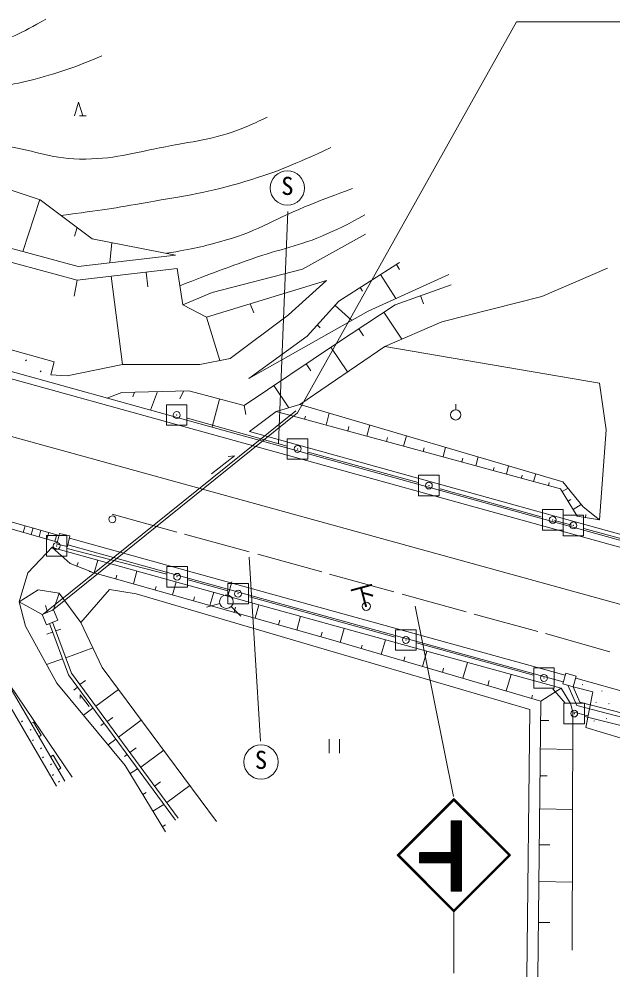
# Model space of a CAD drawing. Units: millimetres, scale not verified. Extents: x 40000 to 680000, y 20000 to 380000.
# Drawn here: x 91709 to 135033, y 247936 to 317791 of the extents above; entities that cross this region are included whole.
import ezdxf
from ezdxf.enums import TextEntityAlignment as Align

# ---------------------------------------------------------------- set-up
doc = ezdxf.new("R2010")
doc.units = ezdxf.units.MM
doc.header["$LTSCALE"] = 1000
doc.header["$PDMODE"] = 32
doc.header["$PDSIZE"] = 500
doc.layers.add('M-BGD-RSTR', color=7, linetype='Continuous', lineweight=13)
doc.styles.add('ＭＳ ゴシック', font='')
doc.styles.get('ＭＳ ゴシック').set_extended_font_data('MS Gothic')

msp = doc.modelspace()

# ---------------------------------------------------------------- linework, layer by layer
at = {"layer": 'M-BGD-RSTR'}
for p, q in [((95752, 310728), (96052, 311728)), ((96052, 311728), (96352, 310728)), ((96102, 310728), (96602, 310728)), ((93247, 304623), (84884, 307384)), ((93230, 304629), (91980, 300844)), ((97029, 301775), (93247, 304623)), ((79954, 304083), (96012, 299758)), ((110642, 286874), (111317, 303765)), ((79689, 303119), (95937, 298743)), ((95946, 302591), (95742, 301971)), ((103118, 300587), (97029, 301775)), ((112394, 299557), (116989, 302098)), ((98476, 301492), (98327, 300028)), ((96012, 299758), (103118, 300587)), ((119462, 300040), (115046, 297212)), ((119240, 299898), (119474, 299532)), ((95937, 298743), (103234, 299594)), ((98424, 299033), (99252, 292591)), ((100966, 299329), (101107, 298278)), ((103656, 296964), (103234, 299594)), ((105787, 297864), (112394, 299557)), ((117169, 296485), (123063, 299156)), ((118080, 299155), (119200, 297406)), ((129862, 297560), (134636, 299634)), ((95937, 298743), (95713, 297580)), ((114128, 298725), (105374, 296048)), ((111370, 296236), (114128, 298725)), ((123224, 298420), (119140, 296949)), ((103656, 296964), (105787, 297864)), ((116597, 298206), (116762, 297948)), ((121008, 297622), (121225, 297021)), ((78233, 297232), (94267, 292792)), ((105374, 296048), (103656, 296964)), ((108568, 297025), (108834, 296366)), ((115046, 297212), (112732, 294656)), ((114777, 296916), (115988, 295820)), ((119140, 296949), (114877, 294137)), ((122554, 295721), (129862, 297560)), ((107117, 293029), (111370, 296236)), ((108466, 291583), (117169, 296485)), ((118332, 296416), (119627, 294453)), ((103676, 288616), (77674, 295798)), ((105374, 296048), (106342, 292885)), ((118397, 293920), (122554, 295721)), ((103543, 288135), (77542, 295316)), ((113470, 295471), (113672, 295287)), ((116493, 295203), (116837, 294682)), ((114877, 294137), (108118, 289605)), ((112732, 294656), (108466, 291583)), ((112187, 289689), (118397, 293920)), ((114464, 293860), (115670, 292062)), ((118397, 293920), (134054, 291228)), ((92181, 292877), (92253, 292947)), ((94267, 292792), (94019, 291845)), ((104883, 292613), (107117, 293029)), ((93235, 292075), (93307, 292145)), ((95221, 291768), (99252, 292591)), ((99252, 292591), (104883, 292613)), ((112665, 292654), (113004, 292148)), ((94019, 291845), (95221, 291768)), ((77234, 291183), (169918, 265641)), ((104085, 290671), (99205, 290560)), ((101808, 290620), (101296, 289274)), ((103696, 290663), (103441, 290085)), ((108118, 289605), (104085, 290671)), ((110297, 291066), (111384, 289446)), ((134054, 291228), (134550, 287827)), ((99205, 290560), (98102, 290156)), ((100120, 290581), (99996, 290235)), ((106320, 290080), (105782, 288044)), ((111891, 289224), (93466, 274399)), ((103955, 289665), (102455, 289665)), ((102455, 289665), (102455, 288165)), ((103955, 288165), (103955, 289665)), ((108118, 289605), (108249, 288958)), ((110455, 289165), (112187, 289689)), ((131391, 284049), (112187, 289689)), ((123565, 289302), (123565, 289702)), ((112016, 289068), (94110, 274661)), ((103676, 288616), (160704, 272817)), ((111268, 286646), (104006, 288695)), ((110455, 289165), (108518, 287720)), ((131224, 283541), (110455, 289165)), ((112532, 288602), (112593, 288828)), ((114104, 288177), (114342, 289056)), ((102455, 288165), (103955, 288165)), ((103543, 288135), (160572, 272335)), ((115682, 287749), (115769, 288073)), ((117073, 287373), (117294, 288189)), ((134550, 287827), (134049, 281282)), ((108518, 287720), (146305, 277221)), ((112777, 287190), (111277, 287190)), ((111277, 287190), (111277, 285690)), ((112777, 285690), (112777, 287190)), ((118508, 286984), (118589, 287282)), ((119759, 286646), (119964, 287405)), ((121181, 286260), (121255, 286532)), ((122641, 285865), (122830, 286563)), ((107433, 285943), (105746, 284635)), ((106968, 285900), (107433, 285943)), ((120822, 283982), (112803, 286215)), ((124012, 285494), (124083, 285758)), ((125025, 285220), (125200, 285867)), ((111277, 285690), (112777, 285690)), ((126308, 284872), (126369, 285095)), ((127266, 284613), (127428, 285213)), ((122359, 284521), (120859, 284521)), ((120859, 284521), (120859, 283021)), ((122359, 283021), (122359, 284521)), ((128359, 284317), (128415, 284522)), ((129252, 284075), (129403, 284633)), ((130325, 283785), (130384, 284005)), ((132876, 282210), (131391, 284049)), ((120859, 283021), (122359, 283021)), ((129795, 281492), (122437, 283533)), ((132419, 281544), (131224, 283541)), ((131343, 283341), (131761, 283591)), ((94626, 280139), (87068, 282269)), ((131763, 282639), (131955, 282754)), ((132127, 282032), (132728, 282392)), ((86933, 281789), (94508, 279653)), ((98492, 281682), (103209, 280374)), ((131396, 282018), (129896, 282018)), ((129896, 282018), (129896, 280518)), ((131396, 280518), (131396, 282018)), ((132901, 281613), (131401, 281613)), ((131401, 281613), (131401, 280113)), ((132419, 281544), (134049, 281282)), ((134049, 281282), (132876, 282210)), ((132901, 280113), (132901, 281613)), ((133029, 281446), (133062, 281653)), ((92007, 280358), (92143, 280839)), ((132035, 280890), (130773, 281223)), ((92585, 280195), (92720, 280676)), ((93162, 280032), (93298, 280513)), ((95197, 280122), (93697, 280122)), ((93697, 280122), (93697, 278622)), ((93740, 279870), (93875, 280350)), ((94317, 279707), (94453, 280188)), ((94471, 279501), (94660, 280278)), ((95418, 280094), (94660, 280278)), ((95197, 278622), (95197, 280122)), ((103775, 280223), (108483, 278934)), ((129896, 280518), (131396, 280518)), ((141057, 278409), (132924, 280646)), ((95230, 279317), (94471, 279501)), ((95230, 279317), (95418, 280094)), ((100777, 277910), (95260, 279442)), ((100911, 278392), (95378, 279928)), ((131401, 280113), (132901, 280113)), ((92339, 277395), (94143, 279311)), ((102346, 276971), (94124, 279248)), ((94124, 279248), (95424, 278088)), ((95207, 279177), (102489, 277301)), ((109133, 278770), (113794, 277470)), ((93697, 278622), (95197, 278622)), ((95424, 278088), (96984, 277480)), ((95925, 277893), (96024, 278149)), ((97193, 277396), (97441, 278329)), ((100911, 278392), (119988, 273127)), ((108486, 278548), (109321, 265126)), ((91713, 275282), (92339, 277395)), ((96815, 277497), (98307, 277100)), ((100044, 276608), (100307, 277536)), ((100777, 277910), (119854, 272645)), ((103985, 277868), (102485, 277868)), ((102485, 277868), (102485, 276368)), ((103985, 276368), (103985, 277868)), ((98307, 277100), (114590, 272491)), ((98766, 276970), (98843, 277240)), ((119680, 272178), (102346, 276971)), ((102890, 275803), (103157, 276747)), ((104054, 276883), (106941, 276088)), ((108434, 276634), (106934, 276634)), ((106934, 276634), (106934, 275134)), ((106965, 275784), (107223, 276750)), ((108434, 275134), (108434, 276634)), ((114350, 277300), (119040, 276026)), ((93108, 276162), (91713, 275282)), ((94641, 275923), (93108, 276162)), ((96219, 273780), (98314, 276194)), ((100249, 275878), (98314, 276194)), ((101646, 276155), (101716, 276401)), ((102485, 276368), (103985, 276368)), ((105635, 275026), (105907, 275987)), ((91713, 275282), (92171, 273511)), ((93391, 274368), (91713, 275282)), ((94225, 274707), (94641, 275923)), ((96219, 273780), (94641, 275923)), ((114369, 271722), (100249, 275878)), ((104431, 275367), (104511, 275650)), ((108536, 275648), (119143, 272721)), ((119664, 275843), (124320, 274561)), ((93391, 274368), (94225, 274707)), ((93788, 274530), (93621, 275031)), ((94527, 273963), (94225, 274707)), ((106353, 275171), (105387, 274911)), ((106934, 275134), (108434, 275134)), ((107189, 274947), (107897, 274241)), ((107394, 274528), (107502, 274910)), ((108931, 274093), (109209, 275073)), ((120609, 274975), (123396, 261083)), ((93693, 273624), (93391, 274368)), ((93693, 273624), (94527, 273963)), ((110640, 273609), (110736, 273951)), ((111966, 273234), (112249, 274233)), ((124905, 274391), (129560, 273123)), ((92171, 273511), (94464, 269351)), ((95301, 269967), (93915, 273714)), ((95524, 270087), (94146, 273808)), ((94381, 273172), (94742, 273306)), ((96219, 273780), (97762, 270507)), ((115131, 272333), (115430, 273353)), ((120678, 273256), (119178, 273256)), ((119178, 273256), (119178, 271756)), ((120678, 271756), (120678, 273256)), ((94146, 273088), (93736, 272936)), ((113725, 272736), (113822, 273079)), ((114590, 272491), (129788, 268042)), ((118122, 271457), (118434, 272523)), ((119854, 272645), (131416, 269454)), ((119988, 273127), (131552, 269935)), ((130119, 272970), (134820, 271642)), ((95108, 271211), (97085, 271944)), ((116678, 271880), (116752, 272131)), ((119178, 271756), (120678, 271756)), ((131267, 268989), (119680, 272178)), ((120702, 272291), (129239, 269935)), ((94869, 271134), (93716, 270707)), ((114369, 271722), (128981, 267445)), ((119774, 270974), (119865, 271285)), ((121142, 270573), (121467, 271686)), ((97762, 270507), (106114, 259270)), ((122596, 270147), (122687, 270458)), ((124087, 269711), (124427, 270872)), ((130758, 270487), (129258, 270487)), ((129258, 270487), (129258, 268987)), ((130758, 268987), (130758, 270487)), ((89839, 269723), (94440, 261844)), ((90444, 270076), (95045, 262197)), ((95574, 262489), (90444, 270076)), ((103113, 259362), (95301, 269967)), ((103315, 259510), (95524, 270087)), ((127247, 268786), (127602, 269998)), ((131375, 269310), (131593, 270080)), ((131593, 270080), (132349, 269866)), ((132132, 269097), (132349, 269866)), ((132321, 269730), (133711, 269332)), ((94464, 269351), (99450, 263360)), ((95974, 269054), (95697, 268851)), ((96138, 269254), (96556, 269562)), ((125906, 269179), (126013, 269543)), ((129258, 268987), (130758, 268987)), ((129788, 268042), (131267, 268989)), ((130665, 268953), (131552, 267905)), ((131953, 267880), (131267, 268989)), ((131375, 269310), (132132, 269097)), ((131748, 269205), (132396, 267721)), ((132127, 269085), (132612, 267976)), ((132132, 269097), (133571, 268720)), ((132799, 269226), (132843, 269251)), ((133711, 269332), (136503, 268559)), ((96168, 268234), (96155, 268518)), ((96155, 268518), (96809, 267652)), ((97304, 267670), (98963, 268892)), ((129093, 268245), (129165, 268491)), ((133063, 266135), (133571, 268720)), ((134200, 268773), (134243, 268798)), ((129788, 268042), (129555, 247936)), ((132962, 267894), (131462, 267894)), ((131462, 267894), (131462, 266394)), ((132122, 267278), (131953, 267880)), ((132396, 267721), (136421, 266689)), ((132612, 267976), (136496, 266980)), ((132962, 266394), (132962, 267894)), ((133797, 267956), (133840, 267981)), ((134726, 267843), (134769, 267868)), ((97096, 267531), (96403, 267020)), ((98124, 266557), (98536, 266861)), ((128981, 267445), (128755, 247945)), ((132122, 267278), (132075, 249892)), ((133200, 266983), (132122, 267278)), ((132999, 266929), (139921, 265194)), ((91889, 266538), (91960, 266608)), ((92587, 266406), (92766, 266510)), ((92766, 266510), (93323, 265556)), ((97905, 266432), (97668, 266258)), ((98956, 265429), (100624, 266657)), ((129772, 266637), (130367, 266630)), ((131462, 266394), (132962, 266394)), ((133647, 266586), (133690, 266611)), ((134551, 266759), (134594, 266784)), ((92511, 265918), (92583, 265988)), ((93323, 265556), (93144, 265451)), ((135636, 265345), (133063, 266135)), ((92686, 265164), (92758, 265234)), ((95045, 262197), (93264, 265246)), ((94782, 262647), (93475, 264886)), ((98762, 265269), (98203, 264858)), ((114333, 265261), (114333, 264261)), ((115083, 265261), (115083, 264261)), ((93263, 264559), (93334, 264629)), ((93995, 263995), (94199, 264114)), ((94756, 263161), (94199, 264114)), ((99586, 264151), (99390, 264007)), ((99786, 264301), (100240, 264635)), ((100580, 263224), (102257, 264460)), ((129747, 264558), (132115, 264531)), ((93410, 263908), (93482, 263978)), ((93988, 263401), (94060, 263471)), ((99450, 263360), (102378, 258503)), ((94141, 262627), (94213, 262697)), ((94551, 263042), (94756, 263161)), ((99801, 262777), (100353, 263110)), ((94589, 262140), (94661, 262210)), ((101592, 261849), (102028, 262171)), ((129725, 262602), (130242, 262596)), ((100732, 261234), (100969, 261377)), ((102478, 260647), (104167, 261891)), ((123432, 260952), (119291, 256810)), ((123432, 260881), (119361, 256810)), ((119432, 256810), (123432, 260810)), ((127574, 256810), (123432, 260952)), ((127503, 256810), (123432, 260881)), ((123432, 260810), (127432, 256810)), ((101457, 260031), (102263, 260517)), ((129697, 260182), (132103, 260154)), ((123232, 254190), (123232, 259326)), ((123232, 259326), (123982, 259326)), ((123282, 254190), (123282, 259326)), ((123332, 254190), (123332, 259326)), ((123382, 254190), (123382, 259326)), ((123432, 254190), (123432, 259326)), ((123482, 254190), (123482, 259326)), ((123532, 254190), (123532, 259326)), ((123582, 254190), (123582, 259326)), ((123632, 254190), (123632, 259326)), ((123682, 254190), (123682, 259326)), ((123732, 254190), (123732, 259326)), ((123782, 254190), (123782, 259326)), ((123832, 254190), (123832, 259326)), ((123882, 254190), (123882, 259326)), ((123932, 254190), (123932, 259326)), ((123982, 254190), (123982, 259326)), ((102155, 258874), (102386, 259013)), ((129666, 257572), (130442, 257563)), ((119291, 256810), (123432, 252669)), ((119361, 256810), (123432, 252740)), ((123432, 252810), (119432, 256810)), ((120931, 256260), (120931, 257010)), ((123982, 256760), (120931, 256760)), ((123982, 256710), (120931, 256710)), ((123982, 256660), (120931, 256660)), ((123982, 256610), (120931, 256610)), ((123982, 256560), (120931, 256560)), ((123982, 256510), (120931, 256510)), ((123982, 256460), (120931, 256460)), ((123982, 256410), (120931, 256410)), ((123982, 257010), (120938, 257010)), ((123982, 256960), (120938, 256960)), ((123982, 256910), (120938, 256910)), ((123982, 256860), (120938, 256860)), ((123982, 256810), (120938, 256810)), ((123432, 256860), (123982, 256860)), ((123432, 256810), (123982, 256810)), ((127432, 256810), (123432, 252810)), ((123432, 252740), (127503, 256810)), ((123432, 252669), (127574, 256810)), ((123432, 256760), (123982, 256760)), ((123982, 256360), (120931, 256360)), ((123982, 256310), (120931, 256310)), ((123982, 256260), (120931, 256260)), ((129635, 254883), (132089, 254854)), ((123232, 254190), (123982, 254190)), ((123432, 252669), (123432, 248205)), ((129601, 251909), (130424, 251900))]:
    msp.add_line(p, q, dxfattribs=at)
msp.add_lwpolyline([(112016, 289068), (127991, 317604), (162491, 317604)], dxfattribs=at)
for centre, radius in [((111284, 305473), 1253), ((123565, 288927), 375), ((98510, 281314), 250), ((106836, 275301), 500), ((117038, 274963), 300), ((109358, 263608), 1253)]:
    msp.add_circle(centre, radius, dxfattribs=at)
for points, knots in [([(82944, 314946), (83006, 314952), (83069, 314959), (83135, 314966), (85532, 315217), (86955, 315053), (89251, 315786), (91049, 316361), (91775, 316716), (93649, 317791)], [0, 0, 0, 0, 1, 1, 1, 2, 2, 2, 3, 3, 3, 3]), ([(82156, 312085), (82880, 312011), (83431, 311995), (84343, 311999), (86284, 312008), (87359, 312305), (89267, 312663), (91372, 313059), (92568, 313264), (94603, 313933), (95848, 314341), (96294, 314497), (97744, 315106)], [0, 0, 0, 0, 1, 1, 1, 2, 2, 2, 3, 3, 3, 4, 4, 4, 4]), ([(81335, 309100), (82827, 309000), (83366, 308966), (84761, 308882), (86971, 308748), (88222, 308842), (90420, 308576), (92660, 308304), (93856, 307623), (96113, 307589), (98588, 307551), (99955, 308017), (102386, 308485), (104781, 308945), (106198, 309052), (108440, 310012), (108990, 310248), (109418, 310439), (109818, 310636)], [0, 0, 0, 0, 1, 1, 1, 2, 2, 2, 3, 3, 3, 4, 4, 4, 5, 5, 5, 6, 6, 6, 6]), ([(94766, 303479), (97784, 303873), (98611, 303991), (101058, 304427), (103884, 304930), (105503, 305112), (108245, 305963), (110732, 306734), (111636, 307129), (114444, 308418)], [0, 0, 0, 0, 1, 1, 1, 2, 2, 2, 3, 3, 3, 3]), ([(102455, 300717), (104453, 301038), (105090, 301189), (106736, 301659), (109283, 302386), (110525, 303311), (112991, 304277), (114176, 304741), (114559, 304893), (116034, 305440)], [0, 0, 0, 0, 1, 1, 1, 2, 2, 2, 3, 3, 3, 3]), ([(103434, 298349), (105973, 299327), (106645, 299585), (108725, 300318), (110835, 301062), (112119, 301210), (114161, 302124), (115271, 302621), (115677, 302807), (116946, 303514)], [0, 0, 0, 0, 1, 1, 1, 2, 2, 2, 3, 3, 3, 3])]:
    msp.add_open_spline(points, degree=3, knots=knots, dxfattribs=at)
for p in [(103205, 288915), (112027, 286440), (121609, 283771), (130646, 281268), (132151, 280863), (94447, 279372), (103235, 277118), (107684, 275884), (119928, 272506), (130008, 269737), (132212, 267144)]:
    msp.add_point(p, dxfattribs=at)

# ---------------------------------------------------------------- texts
at = {"layer": 'M-BGD-RSTR', "style": 'ＭＳ ゴシック'}
for p in [(111284, 304573), (109358, 262708)]:
    msp.add_text('S', height=1320, dxfattribs=at).set_placement(p, align=Align.BOTTOM_CENTER)
msp.add_text('下', height=1320, rotation=15.038, dxfattribs=at).set_placement((117131, 274678), align=Align.BOTTOM_CENTER)

doc.saveas('drawing.dxf')
